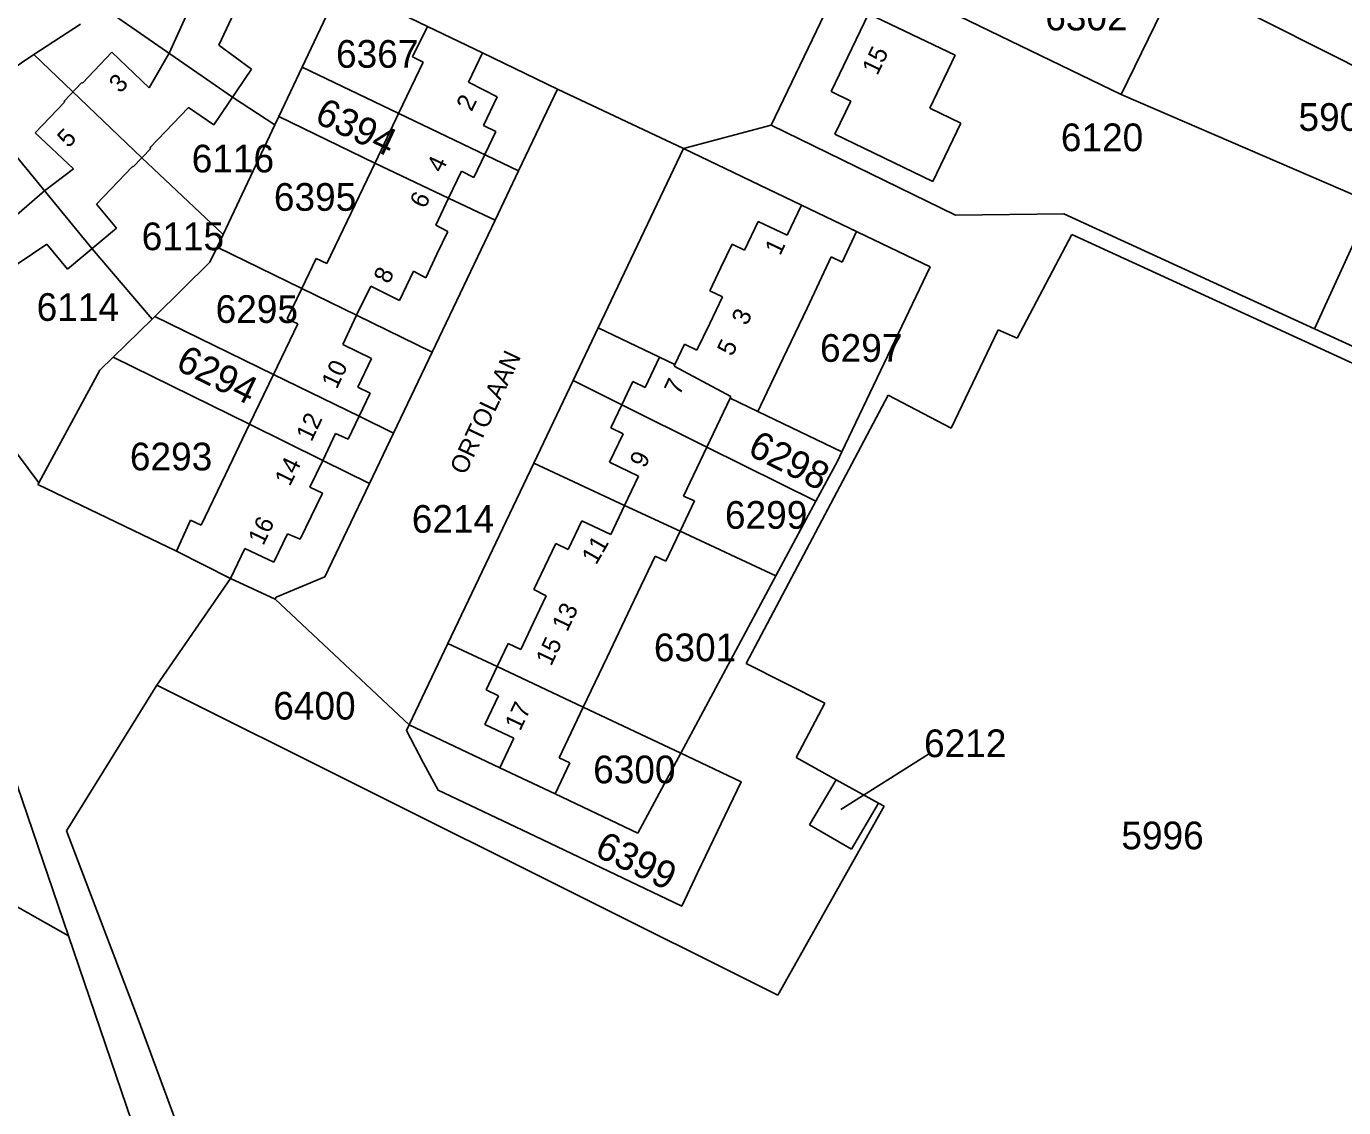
# Model space of a CAD drawing. Extents: x 191922 to 199923, y 328959 to 333350.
# Drawn here: x 196146.5 to 196274.9, y 331309.5 to 331414.9 of the extents above; entities that cross this region are included whole.
import ezdxf

# ---------------------------------------------------------------- set-up
doc = ezdxf.new("R2010")
doc.units = 0
for name, color, linetype in [('bouwvlak', 7, 'Continuous'), ('enkelbestemming', 7, 'Continuous'), ('Level 6', 7, 'Continuous'), ('maatvoering - maximum aantal wooneenheden', 7, 'Continuous'), ('Maatvoering_symbolen', 7, 'Continuous'), ('recreatiewoning', 7, 'Continuous')]:
    doc.layers.add(name, color=color, linetype=linetype)

msp = doc.modelspace()

# ---------------------------------------------------------------- linework, layer by layer
at = {"layer": 'bouwvlak'}
msp.add_line((196234.46, 331343.97), (196225.89, 331338.57), dxfattribs=at)
at = {"layer": 'Level 6'}
for p, q in [((196219.1, 331405.27), (196226.69, 331421.08)), ((196258.78, 331419.69), (196286.88, 331405.5)), ((196173.37, 331410.94), (196177.17, 331418.97)), ((196177.17, 331418.97), (196185.59, 331414.89)), ((196152.86, 331417.51), (196166.59, 331408.01)), ((196233.16, 331417.98), (196253.23, 331408.26)), ((196253.23, 331408.26), (196257.18, 331416.39)), ((196151.77, 331415.11), (196147.23, 331412.16)), ((196185.59, 331414.89), (196190.97, 331412.31)), ((196147.23, 331412.16), (196140.86, 331407.89)), ((196147.23, 331412.16), (196157.76, 331402.1)), ((196190.97, 331412.31), (196198.28, 331408.77)), ((196171.09, 331406.12), (196173.37, 331410.94)), ((196194.48, 331400.82), (196173.37, 331410.94)), ((196166.59, 331408.01), (196170.71, 331405.3)), ((196198.28, 331408.77), (196194.48, 331400.82)), ((196198.28, 331408.77), (196210.55, 331402.99)), ((196253.23, 331408.26), (196277.71, 331397.72)), ((196140.86, 331407.89), (196152.89, 331393.23)), ((196170.71, 331405.3), (196171.09, 331406.12)), ((196165.67, 331394.61), (196170.71, 331405.3)), ((196219.1, 331405.27), (196210.55, 331402.99)), ((196219.1, 331405.27), (196237.07, 331396.49)), ((196210.55, 331402.99), (196202.23, 331385.53)), ((196222.06, 331397.49), (196210.55, 331402.99)), ((196157.76, 331402.1), (196165.67, 331394.61)), ((196194.48, 331400.82), (196192.19, 331396.02)), ((196272.08, 331385.42), (196277.71, 331397.72)), ((196234.61, 331391.47), (196222.06, 331397.49)), ((196237.07, 331396.49), (196247.64, 331396.62)), ((196247.64, 331396.62), (196272.08, 331385.42)), ((196192.19, 331396.02), (196186.06, 331383.16)), ((196165.08, 331393.38), (196165.67, 331394.61)), ((196243.1, 331384.52), (196248.42, 331394.61)), ((196248.42, 331394.61), (196311.26, 331365.83)), ((196152.89, 331393.23), (196158.74, 331386.36)), ((196164.37, 331391.91), (196165.08, 331393.38)), ((196173.33, 331389.36), (196165.08, 331393.38)), ((196159.01, 331386.63), (196164.37, 331391.91)), ((196226.31, 331374.11), (196234.61, 331391.47)), ((196173.33, 331389.36), (196178.69, 331386.75)), ((196154.96, 331382.67), (196158.74, 331386.36)), ((196158.74, 331386.36), (196159.01, 331386.63)), ((196170.58, 331380.98), (196159.01, 331386.63)), ((196178.69, 331386.75), (196186.06, 331383.16)), ((196202.23, 331385.53), (196199.79, 331380.39)), ((196208.21, 331382.66), (196202.23, 331385.53)), ((196236.65, 331375.73), (196241.23, 331385.32)), ((196241.23, 331385.32), (196243.1, 331384.52)), ((196272.08, 331385.42), (196289.79, 331377.32)), ((196153.66, 331381.41), (196154.96, 331382.67)), ((196168.25, 331376.12), (196154.96, 331382.67)), ((196186.06, 331383.16), (196182.29, 331375.27)), ((196139.17, 331381.72), (196147.7, 331370.42)), ((196147.7, 331370.42), (196153.66, 331381.41)), ((196170.58, 331380.98), (196178.94, 331376.9)), ((196209.64, 331381.79), (196215.18, 331378.82)), ((196199.79, 331380.39), (196195.95, 331372.34)), ((196204.53, 331378.03), (196199.79, 331380.39)), ((196215.18, 331378.82), (196215.11, 331378.67)), ((196215.11, 331378.67), (196217.82, 331377.37)), ((196216.67, 331352.82), (196230.52, 331378.96)), ((196230.52, 331378.96), (196236.65, 331375.73)), ((196212.84, 331373.9), (196204.53, 331378.03)), ((196217.82, 331377.37), (196225.99, 331373.45)), ((196168.25, 331376.12), (196175.39, 331372.6)), ((196178.94, 331376.9), (196182.29, 331375.27)), ((196182.29, 331375.27), (196179.94, 331370.36)), ((196212.84, 331373.9), (196223.46, 331368.62)), ((196225.56, 331372.54), (196225.99, 331373.45)), ((196225.99, 331373.45), (196226.31, 331374.11)), ((196175.39, 331372.6), (196179.94, 331370.36)), ((196195.95, 331372.34), (196187.58, 331354.77)), ((196204.82, 331368.22), (196195.95, 331372.34)), ((196223.46, 331368.62), (196225.56, 331372.54)), ((196147.6, 331370.24), (196147.7, 331370.42)), ((196161.11, 331363.76), (196147.6, 331370.24)), ((196179.94, 331370.36), (196175.6, 331361.24)), ((196204.82, 331368.22), (196210.22, 331365.71)), ((196219.57, 331361.36), (196223.46, 331368.62)), ((196210.22, 331365.71), (196219.57, 331361.36)), ((196166.39, 331361.09), (196161.11, 331363.76)), ((196159.2, 331350.69), (196166.39, 331361.09)), ((196170.76, 331359.09), (196166.39, 331361.09)), ((196175.6, 331361.24), (196170.85, 331359.26)), ((196210.3, 331344.06), (196219.57, 331361.36)), ((196170.85, 331359.26), (196170.76, 331359.09)), ((196183.8, 331346.83), (196170.76, 331359.09)), ((196187.58, 331354.77), (196183.8, 331346.83)), ((196192.39, 331352.5), (196187.58, 331354.77)), ((196224.33, 331348.93), (196216.67, 331352.82)), ((196150.58, 331326.28), (196105.22, 331351.72)), ((196192.39, 331352.5), (196200.79, 331348.54)), ((196142.13, 331351.04), (196150.58, 331326.28)), ((196150.39, 331336.51), (196159.2, 331350.69)), ((196159.2, 331350.69), (196219.77, 331320.49)), ((196224.33, 331348.93), (196221.53, 331343.63)), ((196200.79, 331348.54), (196210.3, 331344.06)), ((196183.8, 331346.83), (196192.65, 331342.63)), ((196206.12, 331336.26), (196210.3, 331344.06)), ((196192.65, 331342.63), (196198.04, 331340.11)), ((196221.53, 331343.63), (196225.44, 331341.48)), ((196222.84, 331337.08), (196225.44, 331341.48)), ((196225.44, 331341.48), (196229.57, 331339.21)), ((196198.04, 331340.11), (196206.12, 331336.26)), ((196230.11, 331338.91), (196219.77, 331320.49)), ((196229.57, 331339.21), (196226.93, 331334.71)), ((196229.57, 331339.21), (196230.11, 331338.91)), ((196150.39, 331336.51), (196157.38, 331318.14)), ((196226.93, 331334.71), (196222.84, 331337.08)), ((196150.58, 331326.28), (196159.3, 331300.71)), ((196157.38, 331318.14), (196166.04, 331294.78))]:
    msp.add_line(p, q, dxfattribs=at)
for points in [[(196171.09, 331406.12), (196180.47, 331401.58), (196187.66, 331398.17), (196192.19, 331396.02)], [(196208.21, 331382.66), (196209.71, 331381.94), (196209.64, 331381.79)], [(196183.8, 331346.83), (196183.54, 331346.29), (196185.22, 331343.1), (196186.63, 331340.47), (196196.1, 331335.97), (196210.39, 331329.15), (196211.93, 331332.42), (196216.18, 331341.28), (196210.3, 331344.06)]]:
    msp.add_lwpolyline(points, dxfattribs=at)
at = {"layer": 'recreatiewoning'}
for p, q in [((196167.47, 331417.84), (196165.24, 331413.07)), ((196160.41, 331412.29), (196162.05, 331415.88)), ((196228.61, 331416.12), (196224.97, 331408.55)), ((196237.03, 331412.09), (196228.61, 331416.12)), ((196184.14, 331411.93), (196185.59, 331414.89)), ((196185.59, 331414.89), (196190.97, 331412.31)), ((196151.95, 331409.38), (196154.82, 331412.38)), ((196154.82, 331412.38), (196158.45, 331408.93)), ((196158.45, 331408.93), (196160.41, 331412.29)), ((196165.24, 331413.07), (196168.43, 331410.73)), ((196185.19, 331411.43), (196184.14, 331411.93)), ((196190.97, 331412.31), (196189.6, 331409.47)), ((196234.56, 331406.93), (196237.03, 331412.09)), ((196168.43, 331410.73), (196164.75, 331405.31)), ((196182.81, 331406.48), (196185.19, 331411.43)), ((196150.16, 331407.62), (196151.88, 331409.45)), ((196151.88, 331409.45), (196151.95, 331409.38)), ((196189.6, 331409.47), (196192.4, 331408.03)), ((196192.4, 331408.03), (196191.05, 331405.23)), ((196224.97, 331408.55), (196226.88, 331407.63)), ((196147.36, 331404.52), (196150.21, 331407.53)), ((196150.21, 331407.53), (196150.16, 331407.62)), ((196162.28, 331407.01), (196158.53, 331403.05)), ((196164.75, 331405.31), (196162.28, 331407.01)), ((196226.88, 331407.63), (196225.32, 331404.39)), ((196237.6, 331405.48), (196234.56, 331406.93)), ((196180.48, 331401.62), (196182.81, 331406.48)), ((196234.88, 331399.8), (196237.6, 331405.48)), ((196151.08, 331401.03), (196147.36, 331404.52)), ((196191.05, 331405.23), (196192.25, 331404.66)), ((196191.22, 331402.48), (196192.25, 331404.66)), ((196225.32, 331404.39), (196234.88, 331399.8)), ((196158.62, 331403.01), (196156.9, 331401.2)), ((196158.53, 331403.05), (196158.62, 331403.01)), ((196178.14, 331396.74), (196180.48, 331401.62)), ((196191.22, 331402.48), (196190.1, 331400.16)), ((196148.27, 331398.86), (196151.08, 331401.03)), ((196156.82, 331401.24), (196153.33, 331397.58)), ((196156.9, 331401.2), (196156.82, 331401.24)), ((196188.92, 331400.8), (196187.66, 331398.17)), ((196190.1, 331400.16), (196188.92, 331400.8)), ((196145.56, 331396.54), (196148.27, 331398.86)), ((196187.66, 331398.17), (196186.4, 331395.54)), ((196153.33, 331397.58), (196155.27, 331395.23)), ((196175.77, 331391.79), (196178.14, 331396.74)), ((196220.66, 331394.56), (196222.06, 331397.49)), ((196222.06, 331397.49), (196227.41, 331394.92)), ((196155.27, 331395.23), (196150.51, 331391.24)), ((196186.4, 331395.54), (196187.58, 331394.92)), ((196216.51, 331393.1), (196217.83, 331395.89)), ((196217.83, 331395.89), (196220.66, 331394.56)), ((196187.58, 331394.92), (196186.52, 331392.7)), ((196227.41, 331394.92), (196226.03, 331391.92)), ((196148.48, 331393.67), (196144.29, 331390.86)), ((196150.51, 331391.24), (196148.48, 331393.67)), ((196186.52, 331392.7), (196185.42, 331390.41)), ((196214.21, 331391.41), (196215.29, 331393.67)), ((196215.29, 331393.67), (196216.51, 331393.1)), ((196173.33, 331389.36), (196174.74, 331392.29)), ((196174.74, 331392.29), (196175.77, 331391.79)), ((196213.13, 331389.13), (196214.21, 331391.41)), ((196224.97, 331392.43), (196222.6, 331387.44)), ((196226.03, 331391.92), (196224.97, 331392.43)), ((196184.23, 331391.03), (196182.87, 331388.19)), ((196185.42, 331390.41), (196184.23, 331391.03)), ((196171.92, 331386.41), (196173.33, 331389.36)), ((196180.06, 331389.59), (196178.69, 331386.75)), ((196182.87, 331388.19), (196180.06, 331389.59)), ((196214.35, 331388.55), (196213.13, 331389.13)), ((196213.11, 331385.94), (196214.35, 331388.55)), ((196222.6, 331387.44), (196220.27, 331382.56)), ((196172.95, 331385.91), (196171.92, 331386.41)), ((196178.69, 331386.75), (196177.33, 331383.9)), ((196170.58, 331380.98), (196172.95, 331385.91)), ((196211.86, 331383.33), (196213.11, 331385.94)), ((196177.33, 331383.9), (196180.14, 331382.53)), ((196209.71, 331381.94), (196210.64, 331383.92)), ((196210.64, 331383.92), (196211.86, 331383.33)), ((196180.14, 331382.53), (196178.81, 331379.74)), ((196206.83, 331379.71), (196208.21, 331382.66)), ((196208.21, 331382.66), (196209.71, 331381.94)), ((196220.27, 331382.56), (196218.1, 331377.98)), ((196168.25, 331376.12), (196170.58, 331380.98)), ((196178.81, 331379.74), (196180.01, 331379.14)), ((196204.53, 331378.03), (196205.61, 331380.29)), ((196205.61, 331380.29), (196206.83, 331379.71)), ((196180.01, 331379.14), (196178.94, 331376.9)), ((196215.11, 331378.67), (196212.84, 331373.9)), ((196217.82, 331377.37), (196215.11, 331378.67)), ((196203.46, 331375.77), (196204.53, 331378.03)), ((196218.1, 331377.98), (196217.82, 331377.37)), ((196165.91, 331371.24), (196168.25, 331376.12)), ((196178.94, 331376.9), (196177.87, 331374.66)), ((196176.64, 331375.22), (196175.39, 331372.6)), ((196177.87, 331374.66), (196176.64, 331375.22)), ((196203.33, 331372.42), (196204.67, 331375.18)), ((196204.67, 331375.18), (196203.46, 331375.77)), ((196212.84, 331373.9), (196210.57, 331369.13)), ((196175.39, 331372.6), (196174.12, 331369.98)), ((196206.18, 331371.07), (196203.33, 331372.42)), ((196163.53, 331366.28), (196165.91, 331371.24)), ((196204.82, 331368.22), (196206.18, 331371.07)), ((196174.12, 331369.98), (196175.36, 331369.42)), ((196175.36, 331369.42), (196174.24, 331367.13)), ((196203.47, 331365.37), (196204.82, 331368.22)), ((196211.62, 331368.65), (196210.22, 331365.71)), ((196210.57, 331369.13), (196211.62, 331368.65)), ((196174.24, 331367.13), (196173.19, 331364.91)), ((196161.11, 331363.76), (196162.49, 331366.78)), ((196162.49, 331366.78), (196163.53, 331366.28)), ((196199.32, 331363.92), (196200.63, 331366.71)), ((196200.63, 331366.71), (196203.47, 331365.37)), ((196210.22, 331365.71), (196208.83, 331362.78)), ((196171.95, 331365.45), (196170.62, 331362.68)), ((196173.19, 331364.91), (196171.95, 331365.45)), ((196197.03, 331362.25), (196198.11, 331364.51)), ((196198.11, 331364.51), (196199.32, 331363.92)), ((196166.39, 331361.09), (196161.11, 331363.76)), ((196167.79, 331364), (196166.39, 331361.09)), ((196170.62, 331362.68), (196167.79, 331364)), ((196207.78, 331363.27), (196205.42, 331358.3)), ((196208.83, 331362.78), (196207.78, 331363.27)), ((196195.95, 331360.01), (196197.03, 331362.25)), ((196195.93, 331356.81), (196197.17, 331359.41)), ((196197.17, 331359.41), (196195.95, 331360.01)), ((196205.42, 331358.3), (196203.11, 331353.44)), ((196194.69, 331354.18), (196195.93, 331356.81)), ((196192.39, 331352.5), (196193.46, 331354.76)), ((196193.46, 331354.76), (196194.69, 331354.18)), ((196203.11, 331353.44), (196200.79, 331348.54)), ((196191.31, 331350.23), (196192.39, 331352.5)), ((196192.53, 331349.66), (196191.31, 331350.23)), ((196191.2, 331346.86), (196192.53, 331349.66)), ((196200.79, 331348.54), (196198.44, 331343.6)), ((196194.03, 331345.52), (196191.2, 331346.86)), ((196192.65, 331342.63), (196194.03, 331345.52)), ((196198.04, 331340.11), (196192.65, 331342.63)), ((196199.48, 331343.13), (196198.04, 331340.11)), ((196198.44, 331343.6), (196199.48, 331343.13))]:
    msp.add_line(p, q, dxfattribs=at)

# ---------------------------------------------------------------- texts
at = {"layer": 'enkelbestemming'}
for s, p in [('6302', (196245.83, 331414.51)), ('6367', (196176.68, 331410.87)), ('5904', (196270.52, 331404.72)), ('6120', (196247.35, 331402.74)), ('6116', (196162.61, 331400.67)), ('6395', (196170.62, 331396.93)), ('6115', (196157.73, 331393.09)), ('6114', (196147.49, 331386.2)), ('6295', (196164.94, 331386)), ('6297', (196223.87, 331382.21)), ('6293', (196156.58, 331371.63)), ('6214', (196184.07, 331365.55)), ('6299', (196214.6, 331365.94)), ('6301', (196207.67, 331353.03)), ('6400', (196170.56, 331347.34)), ('6212', (196234.01, 331343.68)), ('6300', (196201.75, 331341.13)), ('5996', (196253.25, 331334.7))]:
    msp.add_text(s, height=2.7, dxfattribs=at).set_placement(p)
for s, rotation, p in [('6394', 334.7958, (196174.46, 331405.6)), ('6294', 333.7942, (196160.92, 331381.53)), ('6298', 333.2293, (196216.69, 331373.22)), ('6399', 334.3092, (196201.77, 331334.12))]:
    msp.add_text(s, height=2.7, rotation=rotation, dxfattribs=at).set_placement(p)
at = {"layer": 'maatvoering - maximum aantal wooneenheden'}
for s, rotation, p in [('15', 64.3321, (196229.46, 331410.05)), ('3', 46.2568, (196155.63, 331408.31)), ('2', 64.3321, (196189.9, 331406.52)), ('5', 46.581, (196150.59, 331402.98)), ('4', 64.3838, (196187.02, 331400.54)), ('6', 64.3838, (196185.36, 331397.06)), ('1', 64.692, (196219.98, 331392.48)), ('8', 64.3838, (196181.83, 331389.72)), ('3', 64.5884, (196216.74, 331385.67)), ('5', 64.3838, (196215.32, 331382.67)), ('10', 64.512, (196176.75, 331379.48)), ('7', 64.9485, (196210.18, 331378.86)), ('12', 64.512, (196174.28, 331374.34)), ('9', 64.1274, (196206.8, 331371.77)), ('14', 64.1274, (196172.18, 331370)), ('16', 64.3838, (196169.59, 331364.23)), ('11', 60.1272, (196202.04, 331362.34)), ('13', 64.512, (196199.22, 331355.82)), ('15', 64.7684, (196197.65, 331352.48)), ('17', 64.6402, (196194.63, 331346.15))]:
    msp.add_text(s, height=1.75, rotation=rotation, dxfattribs=at).set_placement(p)
at = {"layer": 'Maatvoering_symbolen'}
msp.add_text('ORTOLAAN', height=1.75, rotation=64.8202, dxfattribs=at).set_placement((196189.28, 331371.1))

doc.saveas('drawing.dxf')
